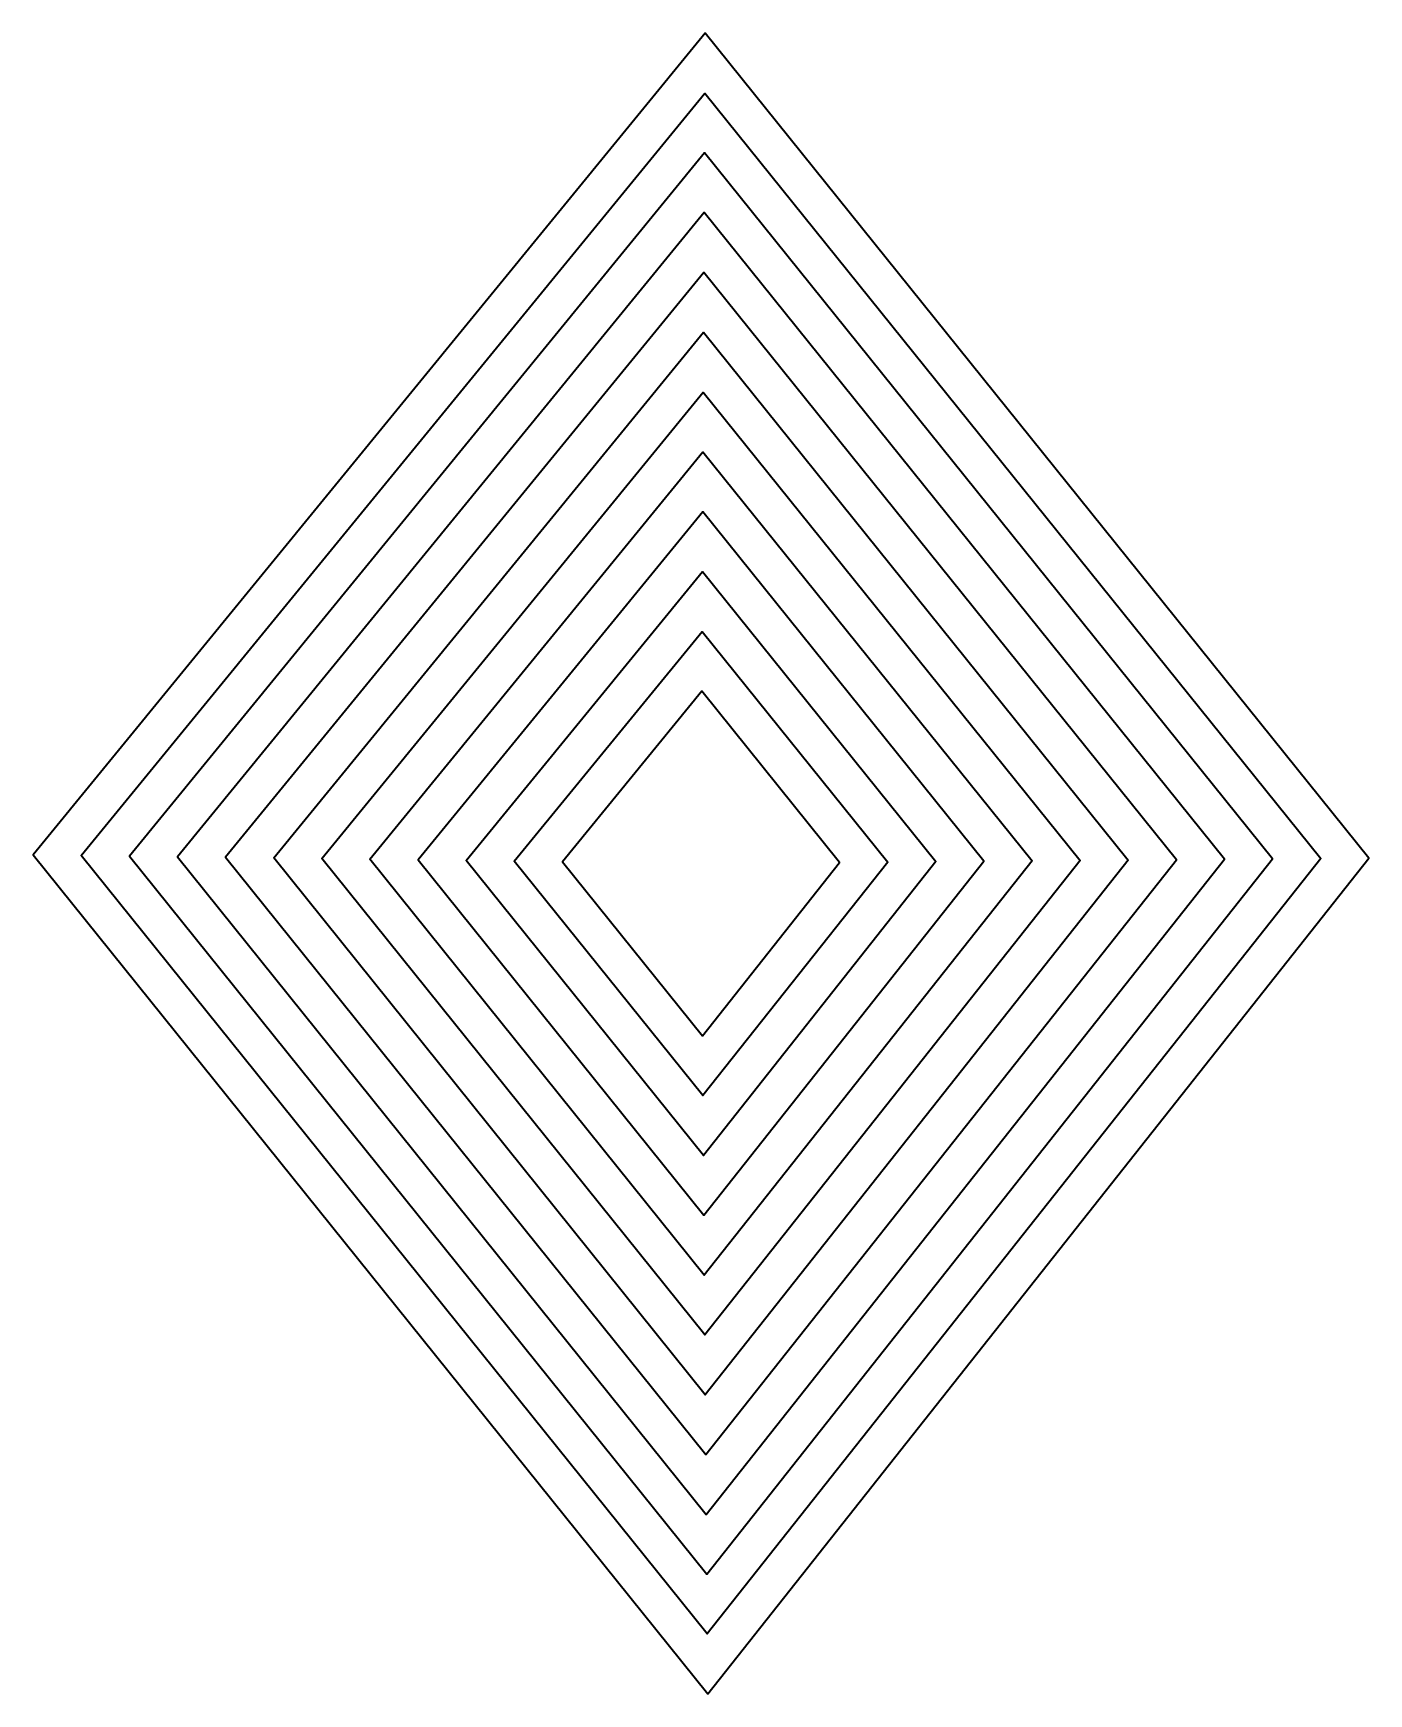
# Model space of a CAD drawing. Header units: centimetres. Extents: x -7.1 to 7.1, y -8.8 to 8.9.
import ezdxf

# ---------------------------------------------------------------- set-up
doc = ezdxf.new("R2010")
doc.units = ezdxf.units.CM
doc.header["$MEASUREMENT"] = 0
doc.layers.add('Layer 1', color=7, linetype='Continuous')

msp = doc.modelspace()

# ---------------------------------------------------------------- linework, layer by layer
at = {"layer": 'Layer 1', "color": 158, "lineweight": 35}
msp.add_open_spline([(0.04259, 8.86769), (0.04259, 8.86769), (7.12543, 0.06634), (7.12543, 0.06634), (7.12543, 0.06634), (7.12543, 0.06634), (0.07155, -8.84939), (0.07155, -8.84939), (0.07155, -8.84939), (0.07155, -8.84939), (-7.12567, 0.10191), (-7.12567, 0.10191), (-7.12567, 0.10191), (-7.12567, 0.10191), (0.04259, 8.86769), (0.04259, 8.86769), (0.04259, 8.86769), (0.04259, 8.86769), (0.04259, 8.86769), (0.04259, 8.86769)], degree=3, knots=[0, 0, 0, 0, 0.16666667, 0.16666667, 0.16666667, 0.16666667, 0.33333333, 0.33333333, 0.33333333, 0.33333333, 0.5, 0.5, 0.5, 0.5, 0.66666667, 0.66666667, 0.66666667, 0.66666667, 1, 1, 1, 1], dxfattribs=at)
at = {"layer": 'Layer 1', "color": 138}
for points, knots in [([(0.03951, 8.2295), (0.03951, 8.2295), (6.61209, 0.06222), (6.61209, 0.06222), (6.61209, 0.06222), (6.61209, 0.06222), (0.06639, -8.2112), (0.06639, -8.2112), (0.06639, -8.2112), (0.06639, -8.2112), (-6.61233, 0.09522), (-6.61233, 0.09522), (-6.61233, 0.09522), (-6.61233, 0.09522), (0.03951, 8.22949), (0.03951, 8.22949), (0.03951, 8.22949), (0.03951, 8.22949), (0.03951, 8.22949), (0.03951, 8.22949), (0.03951, 8.22949), (0.03951, 8.22949), (0.03951, 8.2295), (0.03951, 8.2295)], [0, 0, 0, 0, 0.14285714, 0.14285714, 0.14285714, 0.14285714, 0.28571429, 0.28571429, 0.28571429, 0.28571429, 0.42857143, 0.42857143, 0.42857143, 0.42857143, 0.57142857, 0.57142857, 0.57142857, 0.57142857, 0.71428571, 0.71428571, 0.71428571, 0.71428571, 1, 1, 1, 1]), ([(0.03951, 8.2295), (0.03951, 8.2295), (0.03951, 8.2295), (0.03951, 8.2295), (0.03951, 8.2295), (0.03951, 8.2295), (0.03951, 8.2295), (0.03951, 8.2295)], [0, 0, 0, 0, 0.33333333, 0.33333333, 0.33333333, 0.33333333, 1, 1, 1, 1])]:
    msp.add_open_spline(points, degree=3, knots=knots, dxfattribs=at)
at = {"layer": 'Layer 1', "lineweight": 35}
for points, knots in [([(0.03951, 8.2295), (0.03951, 8.2295), (6.61209, 0.06222), (6.61209, 0.06222), (6.61209, 0.06222), (6.61209, 0.06222), (0.06639, -8.2112), (0.06639, -8.2112), (0.06639, -8.2112), (0.06639, -8.2112), (-6.61233, 0.09522), (-6.61233, 0.09522), (-6.61233, 0.09522), (-6.61233, 0.09522), (0.03951, 8.22949), (0.03951, 8.22949), (0.03951, 8.22949), (0.03951, 8.22949), (0.03951, 8.22949), (0.03951, 8.22949)], [0, 0, 0, 0, 0.16666667, 0.16666667, 0.16666667, 0.16666667, 0.33333333, 0.33333333, 0.33333333, 0.33333333, 0.5, 0.5, 0.5, 0.5, 0.66666667, 0.66666667, 0.66666667, 0.66666667, 1, 1, 1, 1]), ([(0.03951, 8.2295), (0.03951, 8.2295), (0.03951, 8.2295), (0.03951, 8.2295), (0.03951, 8.2295), (0.03951, 8.2295), (0.03951, 8.2295), (0.03951, 8.2295)], [0, 0, 0, 0, 0.33333333, 0.33333333, 0.33333333, 0.33333333, 1, 1, 1, 1]), ([(0.0272, 5.67673), (0.0272, 5.67673), (4.55871, 0.04574), (4.55871, 0.04574), (4.55871, 0.04574), (4.55871, 0.04574), (0.04573, -5.65843), (0.04573, -5.65843), (0.04573, -5.65843), (0.04573, -5.65843), (-4.55896, 0.06849), (-4.55896, 0.06849), (-4.55896, 0.06849), (-4.55896, 0.06849), (0.0272, 5.67672), (0.0272, 5.67672), (0.0272, 5.67672), (0.0272, 5.67672), (0.0272, 5.67672), (0.0272, 5.67672)], [0, 0, 0, 0, 0.16666667, 0.16666667, 0.16666667, 0.16666667, 0.33333333, 0.33333333, 0.33333333, 0.33333333, 0.5, 0.5, 0.5, 0.5, 0.66666667, 0.66666667, 0.66666667, 0.66666667, 1, 1, 1, 1]), ([(0.0272, 5.67673), (0.0272, 5.67673), (0.0272, 5.67673), (0.0272, 5.67673), (0.0272, 5.67673), (0.0272, 5.67673), (0.0272, 5.67673), (0.0272, 5.67673)], [0, 0, 0, 0, 0.33333333, 0.33333333, 0.33333333, 0.33333333, 1, 1, 1, 1]), ([(0.02413, 5.03854), (0.02413, 5.03854), (4.04537, 0.04162), (4.04537, 0.04162), (4.04537, 0.04162), (4.04537, 0.04162), (0.04057, -5.02024), (0.04057, -5.02024), (0.04057, -5.02024), (0.04057, -5.02024), (-4.04561, 0.06181), (-4.04561, 0.06181), (-4.04561, 0.06181), (-4.04561, 0.06181), (0.02413, 5.03853), (0.02413, 5.03853), (0.02413, 5.03853), (0.02413, 5.03853), (0.02413, 5.03853), (0.02413, 5.03853)], [0, 0, 0, 0, 0.16666667, 0.16666667, 0.16666667, 0.16666667, 0.33333333, 0.33333333, 0.33333333, 0.33333333, 0.5, 0.5, 0.5, 0.5, 0.66666667, 0.66666667, 0.66666667, 0.66666667, 1, 1, 1, 1]), ([(0.02413, 5.03854), (0.02413, 5.03854), (0.02413, 5.03854), (0.02413, 5.03854), (0.02413, 5.03854), (0.02413, 5.03854), (0.02413, 5.03854), (0.02413, 5.03854)], [0, 0, 0, 0, 0.33333333, 0.33333333, 0.33333333, 0.33333333, 1, 1, 1, 1]), ([(0.02105, 4.40035), (0.02105, 4.40035), (3.53203, 0.03751), (3.53203, 0.03751), (3.53203, 0.03751), (3.53203, 0.03751), (0.03541, -4.38203), (0.03541, -4.38203), (0.03541, -4.38203), (0.03541, -4.38203), (-3.53226, 0.05514), (-3.53226, 0.05514), (-3.53226, 0.05514), (-3.53226, 0.05514), (0.02106, 4.40035), (0.02106, 4.40035), (0.02106, 4.40035), (0.02106, 4.40035), (0.02106, 4.40035), (0.02106, 4.40035)], [0, 0, 0, 0, 0.16666667, 0.16666667, 0.16666667, 0.16666667, 0.33333333, 0.33333333, 0.33333333, 0.33333333, 0.5, 0.5, 0.5, 0.5, 0.66666667, 0.66666667, 0.66666667, 0.66666667, 1, 1, 1, 1]), ([(0.02105, 4.40035), (0.02105, 4.40035), (0.02105, 4.40035), (0.02105, 4.40035), (0.02105, 4.40035), (0.02105, 4.40035), (0.02105, 4.40035), (0.02105, 4.40035)], [0, 0, 0, 0, 0.33333333, 0.33333333, 0.33333333, 0.33333333, 1, 1, 1, 1]), ([(0.01489, 3.12396), (0.01489, 3.12396), (2.50533, 0.02926), (2.50533, 0.02926), (2.50533, 0.02926), (2.50533, 0.02926), (0.02507, -3.10566), (0.02507, -3.10566), (0.02507, -3.10566), (0.02507, -3.10566), (-2.50559, 0.04176), (-2.50559, 0.04176), (-2.50559, 0.04176), (-2.50559, 0.04176), (0.01489, 3.12395), (0.01489, 3.12395), (0.01489, 3.12395), (0.01489, 3.12395), (0.01489, 3.12395), (0.01489, 3.12395)], [0, 0, 0, 0, 0.16666667, 0.16666667, 0.16666667, 0.16666667, 0.33333333, 0.33333333, 0.33333333, 0.33333333, 0.5, 0.5, 0.5, 0.5, 0.66666667, 0.66666667, 0.66666667, 0.66666667, 1, 1, 1, 1]), ([(0.01489, 3.12396), (0.01489, 3.12396), (0.01489, 3.12396), (0.01489, 3.12396), (0.01489, 3.12396), (0.01489, 3.12396), (0.01489, 3.12396), (0.01489, 3.12396)], [0, 0, 0, 0, 0.33333333, 0.33333333, 0.33333333, 0.33333333, 1, 1, 1, 1]), ([(0.01182, 2.48577), (0.01182, 2.48577), (1.99199, 0.02514), (1.99199, 0.02514), (1.99199, 0.02514), (1.99199, 0.02514), (0.01991, -2.46746), (0.01991, -2.46746), (0.01991, -2.46746), (0.01991, -2.46746), (-1.99225, 0.03509), (-1.99225, 0.03509), (-1.99225, 0.03509), (-1.99225, 0.03509), (0.01181, 2.48577), (0.01181, 2.48577), (0.01181, 2.48577), (0.01181, 2.48577), (0.01181, 2.48577), (0.01181, 2.48577)], [0, 0, 0, 0, 0.16666667, 0.16666667, 0.16666667, 0.16666667, 0.33333333, 0.33333333, 0.33333333, 0.33333333, 0.5, 0.5, 0.5, 0.5, 0.66666667, 0.66666667, 0.66666667, 0.66666667, 1, 1, 1, 1]), ([(0.01182, 2.48577), (0.01182, 2.48577), (0.01182, 2.48577), (0.01182, 2.48577), (0.01182, 2.48577), (0.01182, 2.48577), (0.01182, 2.48577), (0.01182, 2.48577)], [0, 0, 0, 0, 0.33333333, 0.33333333, 0.33333333, 0.33333333, 1, 1, 1, 1])]:
    msp.add_open_spline(points, degree=3, knots=knots, dxfattribs=at)
at = {"layer": 'Layer 1', "color": 146, "lineweight": 35}
msp.add_open_spline([(0.03643, 7.59131), (0.03643, 7.59131), (6.09874, 0.05811), (6.09874, 0.05811), (6.09874, 0.05811), (6.09874, 0.05811), (0.06122, -7.573), (0.06122, -7.573), (0.06122, -7.573), (0.06122, -7.573), (-6.09899, 0.08855), (-6.09899, 0.08855), (-6.09899, 0.08855), (-6.09899, 0.08855), (0.03643, 7.59131), (0.03643, 7.59131), (0.03643, 7.59131), (0.03643, 7.59131), (0.03643, 7.59131), (0.03643, 7.59131)], degree=3, knots=[0, 0, 0, 0, 0.16666667, 0.16666667, 0.16666667, 0.16666667, 0.33333333, 0.33333333, 0.33333333, 0.33333333, 0.5, 0.5, 0.5, 0.5, 0.66666667, 0.66666667, 0.66666667, 0.66666667, 1, 1, 1, 1], dxfattribs=at)
at = {"layer": 'Layer 1', "color": 134, "lineweight": 35}
msp.add_open_spline([(0.03336, 6.95312), (0.03336, 6.95312), (5.5854, 0.05399), (5.5854, 0.05399), (5.5854, 0.05399), (5.5854, 0.05399), (0.05606, -6.9348), (0.05606, -6.9348), (0.05606, -6.9348), (0.05606, -6.9348), (-5.58564, 0.08187), (-5.58564, 0.08187), (-5.58564, 0.08187), (-5.58564, 0.08187), (0.03336, 6.95312), (0.03336, 6.95312), (0.03336, 6.95312), (0.03336, 6.95312), (0.03336, 6.95312), (0.03336, 6.95312)], degree=3, knots=[0, 0, 0, 0, 0.16666667, 0.16666667, 0.16666667, 0.16666667, 0.33333333, 0.33333333, 0.33333333, 0.33333333, 0.5, 0.5, 0.5, 0.5, 0.66666667, 0.66666667, 0.66666667, 0.66666667, 1, 1, 1, 1], dxfattribs=at)
at = {"layer": 'Layer 1', "color": 142, "lineweight": 35}
msp.add_open_spline([(0.03028, 6.31492), (0.03028, 6.31492), (5.07206, 0.04986), (5.07206, 0.04986), (5.07206, 0.04986), (5.07206, 0.04986), (0.0509, -6.29662), (0.0509, -6.29662), (0.0509, -6.29662), (0.0509, -6.29662), (-5.0723, 0.07518), (-5.0723, 0.07518), (-5.0723, 0.07518), (-5.0723, 0.07518), (0.03028, 6.31492), (0.03028, 6.31492), (0.03028, 6.31492), (0.03028, 6.31492), (0.03028, 6.31492), (0.03028, 6.31492)], degree=3, knots=[0, 0, 0, 0, 0.16666667, 0.16666667, 0.16666667, 0.16666667, 0.33333333, 0.33333333, 0.33333333, 0.33333333, 0.5, 0.5, 0.5, 0.5, 0.66666667, 0.66666667, 0.66666667, 0.66666667, 1, 1, 1, 1], dxfattribs=at)
at = {"layer": 'Layer 1', "color": 140}
for points, knots in [([(0.0272, 5.67673), (0.0272, 5.67673), (4.55871, 0.04574), (4.55871, 0.04574), (4.55871, 0.04574), (4.55871, 0.04574), (0.04573, -5.65843), (0.04573, -5.65843), (0.04573, -5.65843), (0.04573, -5.65843), (-4.55896, 0.06849), (-4.55896, 0.06849), (-4.55896, 0.06849), (-4.55896, 0.06849), (0.0272, 5.67672), (0.0272, 5.67672), (0.0272, 5.67672), (0.0272, 5.67672), (0.0272, 5.67672), (0.0272, 5.67672), (0.0272, 5.67672), (0.0272, 5.67672), (0.0272, 5.67673), (0.0272, 5.67673)], [0, 0, 0, 0, 0.14285714, 0.14285714, 0.14285714, 0.14285714, 0.28571429, 0.28571429, 0.28571429, 0.28571429, 0.42857143, 0.42857143, 0.42857143, 0.42857143, 0.57142857, 0.57142857, 0.57142857, 0.57142857, 0.71428571, 0.71428571, 0.71428571, 0.71428571, 1, 1, 1, 1]), ([(0.0272, 5.67673), (0.0272, 5.67673), (0.0272, 5.67673), (0.0272, 5.67673), (0.0272, 5.67673), (0.0272, 5.67673), (0.0272, 5.67673), (0.0272, 5.67673)], [0, 0, 0, 0, 0.33333333, 0.33333333, 0.33333333, 0.33333333, 1, 1, 1, 1]), ([(0.02413, 5.03854), (0.02413, 5.03854), (4.04537, 0.04162), (4.04537, 0.04162), (4.04537, 0.04162), (4.04537, 0.04162), (0.04057, -5.02024), (0.04057, -5.02024), (0.04057, -5.02024), (0.04057, -5.02024), (-4.04561, 0.06181), (-4.04561, 0.06181), (-4.04561, 0.06181), (-4.04561, 0.06181), (0.02413, 5.03853), (0.02413, 5.03853), (0.02413, 5.03853), (0.02413, 5.03853), (0.02413, 5.03853), (0.02413, 5.03853), (0.02413, 5.03853), (0.02413, 5.03853), (0.02413, 5.03854), (0.02413, 5.03854)], [0, 0, 0, 0, 0.14285714, 0.14285714, 0.14285714, 0.14285714, 0.28571429, 0.28571429, 0.28571429, 0.28571429, 0.42857143, 0.42857143, 0.42857143, 0.42857143, 0.57142857, 0.57142857, 0.57142857, 0.57142857, 0.71428571, 0.71428571, 0.71428571, 0.71428571, 1, 1, 1, 1]), ([(0.02413, 5.03854), (0.02413, 5.03854), (0.02413, 5.03854), (0.02413, 5.03854), (0.02413, 5.03854), (0.02413, 5.03854), (0.02413, 5.03854), (0.02413, 5.03854)], [0, 0, 0, 0, 0.33333333, 0.33333333, 0.33333333, 0.33333333, 1, 1, 1, 1]), ([(0.02105, 4.40035), (0.02105, 4.40035), (3.53203, 0.03751), (3.53203, 0.03751), (3.53203, 0.03751), (3.53203, 0.03751), (0.03541, -4.38203), (0.03541, -4.38203), (0.03541, -4.38203), (0.03541, -4.38203), (-3.53226, 0.05514), (-3.53226, 0.05514), (-3.53226, 0.05514), (-3.53226, 0.05514), (0.02106, 4.40035), (0.02106, 4.40035), (0.02106, 4.40035), (0.02106, 4.40035), (0.02106, 4.40035), (0.02106, 4.40035), (0.02106, 4.40035), (0.02106, 4.40035), (0.02105, 4.40035), (0.02105, 4.40035)], [0, 0, 0, 0, 0.14285714, 0.14285714, 0.14285714, 0.14285714, 0.28571429, 0.28571429, 0.28571429, 0.28571429, 0.42857143, 0.42857143, 0.42857143, 0.42857143, 0.57142857, 0.57142857, 0.57142857, 0.57142857, 0.71428571, 0.71428571, 0.71428571, 0.71428571, 1, 1, 1, 1]), ([(0.02105, 4.40035), (0.02105, 4.40035), (0.02105, 4.40035), (0.02105, 4.40035), (0.02105, 4.40035), (0.02105, 4.40035), (0.02105, 4.40035), (0.02105, 4.40035)], [0, 0, 0, 0, 0.33333333, 0.33333333, 0.33333333, 0.33333333, 1, 1, 1, 1])]:
    msp.add_open_spline(points, degree=3, knots=knots, dxfattribs=at)
at = {"layer": 'Layer 1', "color": 141, "lineweight": 35}
msp.add_open_spline([(0.01797, 3.76215), (0.01797, 3.76215), (3.01868, 0.03338), (3.01868, 0.03338), (3.01868, 0.03338), (3.01868, 0.03338), (0.03024, -3.74385), (0.03024, -3.74385), (0.03024, -3.74385), (0.03024, -3.74385), (-3.01893, 0.04845), (-3.01893, 0.04845), (-3.01893, 0.04845), (-3.01893, 0.04845), (0.01797, 3.76215), (0.01797, 3.76215), (0.01797, 3.76215), (0.01797, 3.76215), (0.01797, 3.76215), (0.01797, 3.76215)], degree=3, knots=[0, 0, 0, 0, 0.16666667, 0.16666667, 0.16666667, 0.16666667, 0.33333333, 0.33333333, 0.33333333, 0.33333333, 0.5, 0.5, 0.5, 0.5, 0.66666667, 0.66666667, 0.66666667, 0.66666667, 1, 1, 1, 1], dxfattribs=at)
at = {"layer": 'Layer 1', "color": 141}
for points, knots in [([(0.01489, 3.12396), (0.01489, 3.12396), (2.50533, 0.02926), (2.50533, 0.02926), (2.50533, 0.02926), (2.50533, 0.02926), (0.02507, -3.10566), (0.02507, -3.10566), (0.02507, -3.10566), (0.02507, -3.10566), (-2.50559, 0.04176), (-2.50559, 0.04176), (-2.50559, 0.04176), (-2.50559, 0.04176), (0.01489, 3.12395), (0.01489, 3.12395), (0.01489, 3.12395), (0.01489, 3.12395), (0.01489, 3.12395), (0.01489, 3.12395), (0.01489, 3.12395), (0.01489, 3.12395), (0.01489, 3.12396), (0.01489, 3.12396)], [0, 0, 0, 0, 0.14285714, 0.14285714, 0.14285714, 0.14285714, 0.28571429, 0.28571429, 0.28571429, 0.28571429, 0.42857143, 0.42857143, 0.42857143, 0.42857143, 0.57142857, 0.57142857, 0.57142857, 0.57142857, 0.71428571, 0.71428571, 0.71428571, 0.71428571, 1, 1, 1, 1]), ([(0.01489, 3.12396), (0.01489, 3.12396), (0.01489, 3.12396), (0.01489, 3.12396), (0.01489, 3.12396), (0.01489, 3.12396), (0.01489, 3.12396), (0.01489, 3.12396)], [0, 0, 0, 0, 0.33333333, 0.33333333, 0.33333333, 0.33333333, 1, 1, 1, 1]), ([(0.01182, 2.48577), (0.01182, 2.48577), (1.99199, 0.02514), (1.99199, 0.02514), (1.99199, 0.02514), (1.99199, 0.02514), (0.01991, -2.46746), (0.01991, -2.46746), (0.01991, -2.46746), (0.01991, -2.46746), (-1.99225, 0.03509), (-1.99225, 0.03509), (-1.99225, 0.03509), (-1.99225, 0.03509), (0.01181, 2.48577), (0.01181, 2.48577), (0.01181, 2.48577), (0.01181, 2.48577), (0.01181, 2.48577), (0.01181, 2.48577), (0.01181, 2.48577), (0.01181, 2.48577), (0.01182, 2.48577), (0.01182, 2.48577)], [0, 0, 0, 0, 0.14285714, 0.14285714, 0.14285714, 0.14285714, 0.28571429, 0.28571429, 0.28571429, 0.28571429, 0.42857143, 0.42857143, 0.42857143, 0.42857143, 0.57142857, 0.57142857, 0.57142857, 0.57142857, 0.71428571, 0.71428571, 0.71428571, 0.71428571, 1, 1, 1, 1]), ([(0.01182, 2.48577), (0.01182, 2.48577), (0.01182, 2.48577), (0.01182, 2.48577), (0.01182, 2.48577), (0.01182, 2.48577), (0.01182, 2.48577), (0.01182, 2.48577)], [0, 0, 0, 0, 0.33333333, 0.33333333, 0.33333333, 0.33333333, 1, 1, 1, 1])]:
    msp.add_open_spline(points, degree=3, knots=knots, dxfattribs=at)
at = {"layer": 'Layer 1', "color": 7, "lineweight": 35}
msp.add_open_spline([(0.00874, 1.84758), (0.00874, 1.84758), (1.47865, 0.02103), (1.47865, 0.02103), (1.47865, 0.02103), (1.47865, 0.02103), (0.01475, -1.82926), (0.01475, -1.82926), (0.01475, -1.82926), (0.01475, -1.82926), (-1.4789, 0.02841), (-1.4789, 0.02841), (-1.4789, 0.02841), (-1.4789, 0.02841), (0.00874, 1.84758), (0.00874, 1.84758), (0.00874, 1.84758), (0.00874, 1.84758), (0.00874, 1.84758), (0.00874, 1.84758)], degree=3, knots=[0, 0, 0, 0, 0.16666667, 0.16666667, 0.16666667, 0.16666667, 0.33333333, 0.33333333, 0.33333333, 0.33333333, 0.5, 0.5, 0.5, 0.5, 0.66666667, 0.66666667, 0.66666667, 0.66666667, 1, 1, 1, 1], dxfattribs=at)

doc.saveas('drawing.dxf')
